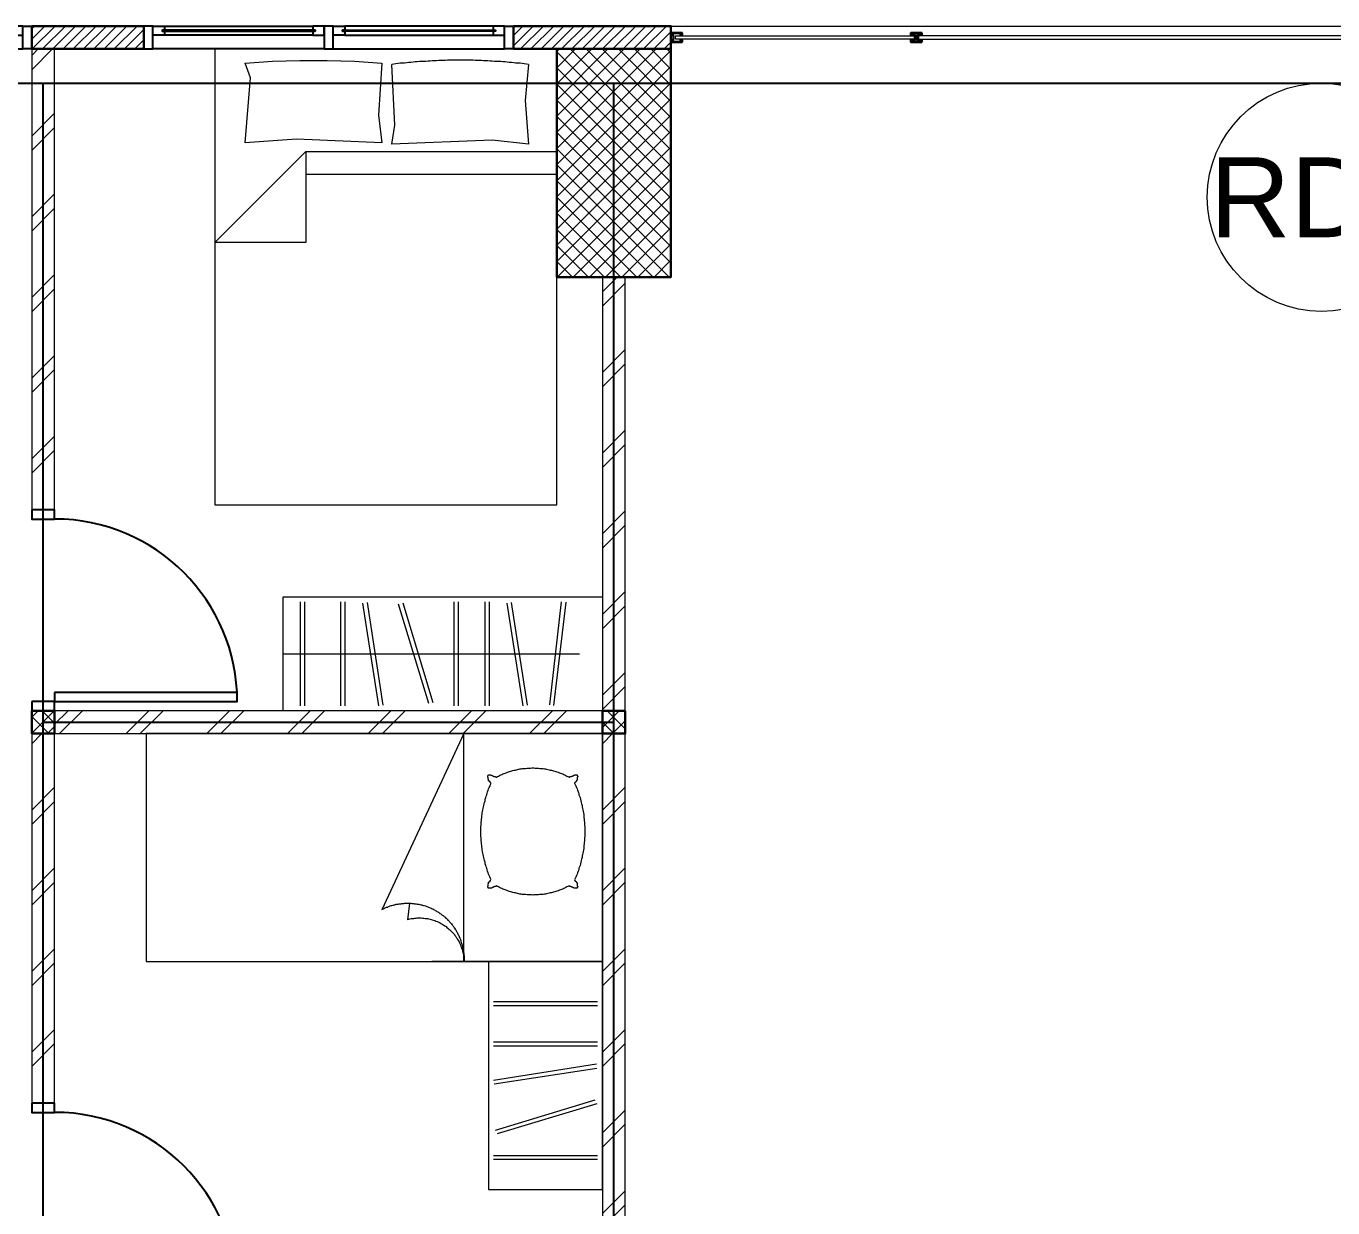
# Model space of a CAD drawing. Header units: millimetres. Extents: x -108 to 351, y -17 to 192.
# Drawn here: x 16.03 to 21.75, y 8.17 to 13.35 of the extents above; entities that cross this region are included whole.
import ezdxf
from ezdxf.enums import TextEntityAlignment as Align

# ---------------------------------------------------------------- set-up
doc = ezdxf.new("R2010")
doc.units = ezdxf.units.MM
for name, color, linetype, lineweight in [('ars', 11, 'Continuous', 0), ('KOL', 1, 'Continuous', 30), ('KOLOM', 4, 'Continuous', 9), ('lan', 7, 'Continuous', 15), ('NOT', 7, 'Continuous', 20), ('tem', 5, 'Continuous', 20)]:
    doc.layers.add(name, color=color, linetype=linetype, lineweight=lineweight)
doc.layers.add('as', color=1, linetype='Continuous', plot=False)
doc.layers.add('Kusen', color=30, linetype='Continuous')
doc.styles.add('S', font='simplex', dxfattribs={"width": 0.75})
doc.styles.get("Standard").update_dxf_attribs({"font": 'arial.ttf'})
pattern_1 = [(45, (0, 0), (-0.1767767, 0.1767767), []), (45, (0.0625, 0), (-0.1767767, 0.1767767), [])]

# ---------------------------------------------------------------- blocks, each defined once
blk = doc.blocks.new('k2')
at = {"layer": 'ars'}
h = blk.add_hatch(dxfattribs=at)
h.set_pattern_fill('_USER', color=256, scale=0.05, angle=45, double=1, pattern_type=0)
h.set_pattern_definition([(45, (0, -5), (-0.03535534, 0.03535534), []), (135, (0, -5), (-0.03535534, -0.03535534), [])])
h.paths.add_polyline_path([(-0.25, -0.5), (0.25, -0.5), (0.25, 0.5), (-0.25, 0.5)])
at = {"layer": 'KOL'}
blk.add_lwpolyline([(-0.25, -0.5), (0.25, -0.5), (0.25, 0.5), (-0.25, 0.5)], close=True, dxfattribs=at)
blk = doc.blocks.new('BED1')
at = {"color": 0, "linetype": 'Continuous'}
for points in [[(1.9976, 0), (1.9976, 1.4976), (0, 1.4976), (0, 0), (1.9976, 0)], [(1.5484, 1.0993), (1.1489, 1.0993), (1.1489, 1.4976), (1.5484, 1.0993)], [(1.9346, 1.3656), (1.9443, 1.2458), (1.9467, 1.1259), (1.9467, 1.0061), (1.9443, 0.8862), (1.9346, 0.7663), (1.707, 0.7809), (1.586, 0.7663), (1.6017, 1.1404), (1.586, 1.3656), (1.8717, 1.3426), (1.9346, 1.3656)], [(1.4492, 1.0993), (1.4492, 0)], [(1.5484, 1.0993), (1.5484, 0)], [(1.9298, 0.1235), (1.7724, 0.138), (1.5799, 0.1235), (1.5981, 0.2833), (1.5799, 0.7228), (1.6634, 0.7094), (1.9298, 0.7228)], [(1.9298, 0.1235), (1.931, 0.1332), (1.9322, 0.1429), (1.9334, 0.1513), (1.9346, 0.161), (1.9346, 0.1707), (1.9358, 0.1804), (1.937, 0.1889), (1.9383, 0.1985), (1.9383, 0.2082), (1.9395, 0.2179), (1.9407, 0.2264), (1.9407, 0.2361), (1.9419, 0.2458), (1.9419, 0.2542), (1.9431, 0.2639), (1.9431, 0.2736), (1.9443, 0.2833), (1.9443, 0.2918), (1.9455, 0.3015), (1.9455, 0.3111), (1.9455, 0.3208), (1.9467, 0.3293), (1.9467, 0.339), (1.9467, 0.3487), (1.9467, 0.3584), (1.9479, 0.3668), (1.9479, 0.3765), (1.9479, 0.3862), (1.9479, 0.3959), (1.9479, 0.4044), (1.9479, 0.414), (1.9479, 0.4237), (1.9479, 0.4334), (1.9479, 0.4419), (1.9479, 0.4516), (1.9479, 0.4613), (1.9479, 0.4709), (1.9479, 0.4794), (1.9467, 0.4891), (1.9467, 0.4988), (1.9467, 0.5085), (1.9467, 0.5169), (1.9455, 0.5266), (1.9455, 0.5363), (1.9455, 0.546), (1.9443, 0.5545), (1.9443, 0.5642), (1.9431, 0.5738), (1.9431, 0.5835), (1.9419, 0.592), (1.9419, 0.6017), (1.9407, 0.6114), (1.9407, 0.6199), (1.9395, 0.6295), (1.9383, 0.6392), (1.9383, 0.6489), (1.937, 0.6574), (1.9358, 0.6671), (1.9346, 0.6768), (1.9346, 0.6864), (1.9334, 0.6949), (1.9322, 0.7046), (1.931, 0.7143), (1.9298, 0.7228)]]:
    blk.add_lwpolyline(points, dxfattribs=at)
blk = doc.blocks.new('LEMARI1')
for points in [[(0.6998, 0.4988), (-0.6998, 0.4988)], [(-0.6998, 0), (0.6998, 0), (0.6998, 0.4988), (-0.6998, 0.4988), (-0.6998, 0)], [(-0.5387, 0.4758), (-0.4855, 0.023)], [(-0.4685, 0.0254), (-0.5206, 0.477)], [(-0.3002, 0.4746), (-0.3705, 0.0242)], [(-0.3523, 0.0218), (-0.2821, 0.4709)], [(-0.2034, 0.477), (-0.2034, 0.0218)], [(-0.1852, 0.0218), (-0.1852, 0.477)], [(-0.0678, 0.477), (-0.0678, 0.0218)], [(-0.0496, 0.0218), (-0.0496, 0.477)], [(0.1755, 0.4722), (0.0436, 0.0363)], [(0.0605, 0.0315), (0.1937, 0.4673)], [(0.3317, 0.4746), (0.2627, 0.0242)], [(0.2797, 0.0218), (0.3499, 0.4709)], [(0.4286, 0.477), (0.4286, 0.0218)], [(0.4467, 0.0218), (0.4467, 0.477)], [(0.6053, 0.477), (0.6053, 0.0218)], [(0.6235, 0.0218), (0.6235, 0.477)], [(0.6998, 0.2494), (-0.5993, 0.2494)]]:
    blk.add_lwpolyline(points)
blk = doc.blocks.new('T. J1')
at = {"layer": 'Kusen'}
for p, q in [((-0.7188, 0.1), (-0.0688, 0.1)), ((-0.0688, 0.06), (-0.7188, 0.06)), ((0.7212, 0.1), (0.0712, 0.1)), ((0.0712, 0.06), (0.7212, 0.06)), ((-0.0188, 0), (-0.7688, 0)), ((0.0212, 0), (0.7712, 0))]:
    blk.add_line(p, q, dxfattribs=at)
for points in [[(-0.8088, 0), (-0.7688, 0), (-0.7688, 0.1), (-0.8088, 0.1)], [(-0.0188, 0), (0.0212, 0), (0.0212, 0.1), (-0.0188, 0.1)], [(0.8112, 0), (0.7712, 0), (0.7712, 0.1), (0.8112, 0.1)]]:
    blk.add_lwpolyline(points, close=True, dxfattribs=at)
for points in [[(-0.7188, 0.0775), (-0.7188, 0.06), (-0.7688, 0.06), (-0.7688, 0.1), (-0.7188, 0.1), (-0.7188, 0.0825), (-0.7288, 0.0825), (-0.7288, 0.0775), (-0.7188, 0.0775)], [(-0.0688, 0.0775), (-0.0688, 0.06), (-0.0188, 0.06), (-0.0188, 0.1), (-0.0688, 0.1), (-0.0688, 0.0825), (-0.0588, 0.0825), (-0.0588, 0.0775), (-0.0688, 0.0775)], [(0.0712, 0.0775), (0.0712, 0.06), (0.0212, 0.06), (0.0212, 0.1), (0.0712, 0.1), (0.0712, 0.0825), (0.0612, 0.0825), (0.0612, 0.0775), (0.0712, 0.0775)], [(0.7212, 0.0775), (0.7212, 0.06), (0.7712, 0.06), (0.7712, 0.1), (0.7212, 0.1), (0.7212, 0.0825), (0.7312, 0.0825), (0.7312, 0.0775), (0.7212, 0.0775)]]:
    blk.add_lwpolyline(points, dxfattribs=at)
at = {"layer": 'Kusen', "color": 141}
for points in [[(-0.7288, 0.0775), (-0.0588, 0.0775), (-0.0588, 0.0825), (-0.7288, 0.0825)], [(0.7312, 0.0775), (0.0612, 0.0775), (0.0612, 0.0825), (0.7312, 0.0825)]]:
    blk.add_lwpolyline(points, close=True, dxfattribs=at)
blk = doc.blocks.new('K 10.10')
at = {"layer": 'ars'}
h = blk.add_hatch(dxfattribs=at)
h.set_pattern_fill('_USER', color=256, scale=0.05, angle=45, double=1, pattern_type=0)
h.set_pattern_definition([(45, (0, 0), (-0.035355339, 0.035355339), []), (135, (0, 0), (-0.035355339, -0.035355339), [])])
h.paths.add_polyline_path([(1560.5383, 1380.4069), (1560.6383, 1380.4069), (1560.6383, 1380.5069), (1560.5383, 1380.5069)])
at = {"layer": 'KOL'}
blk.add_lwpolyline([(1560.5383, 1380.4069), (1560.6383, 1380.4069), (1560.6383, 1380.5069), (1560.5383, 1380.5069)], close=True, dxfattribs=at)
blk = doc.blocks.new('P.80')
at = {"layer": 'Kusen'}
for points in [[(-69.8094, -74.8368), (-69.7694, -74.8368), (-69.7694, -74.0368), (-69.8094, -74.0368)], [(-70.6094, -74.9368), (-70.5694, -74.9368), (-70.5694, -74.8368), (-70.6094, -74.8368)], [(-69.7694, -74.9368), (-69.7294, -74.9368), (-69.7294, -74.8368), (-69.7694, -74.8368)]]:
    blk.add_lwpolyline(points, close=True, dxfattribs=at)
blk.add_arc((-69.7694, -74.8368), 0.8, 90, 180, dxfattribs=at)
blk = doc.blocks.new('lt dasar')
at = {"layer": 'ars'}
h = blk.add_hatch(dxfattribs=at)
h.set_pattern_fill('ANSI31', color=256, scale=0.01, style=0)
h.set_pattern_definition([(45, (0.740676, 13.25), (-0.02245064, 0.02245064), [])])
h.paths.add_polyline_path([(16.05, 13.25), (16.5407, 13.25), (16.5407, 13.35), (16.05, 13.35)])
h = blk.add_hatch(dxfattribs=at)
h.set_pattern_fill('ANSI31', color=256, scale=0.01, style=0)
h.set_pattern_definition([(45, (3.239325, 13.249996), (-0.02245064, 0.02245064), [])])
h.paths.add_polyline_path([(18.1607, 13.25), (18.85, 13.25), (18.85, 13.35), (18.1607, 13.35)])
h = blk.add_hatch(dxfattribs=at)
h.set_pattern_fill('TEMBOK', color=256, scale=0.25)
h.set_pattern_definition(pattern_1)
h.paths.add_polyline_path([(16.15, 11.23), (16.05, 11.23), (16.05, 13.25), (16.15, 13.25)])
h = blk.add_hatch(dxfattribs=at)
h.set_pattern_fill('TEMBOK', color=256, scale=0.25)
h.set_pattern_definition(pattern_1)
h.paths.add_polyline_path([(18.65, 10.35), (18.55, 10.35), (18.55, 12.25), (18.65, 12.25)])
h = blk.add_hatch(dxfattribs=at)
h.set_pattern_fill('TEMBOK', color=256, scale=0.25)
h.set_pattern_definition([(225, (24.75, 16), (0.1767767, -0.1767767), []), (225, (24.6875, 16), (0.1767767, -0.1767767), [])])
h.paths.add_polyline_path([(16.15, 10.35), (16.15, 10.25), (18.55, 10.25), (18.55, 10.35)])
h = blk.add_hatch(dxfattribs=at)
h.set_pattern_fill('TEMBOK', color=256, scale=0.25)
h.set_pattern_definition([(45, (-9e-14, -2.6), (-0.1767767, 0.1767767), []), (45, (0.0625, -2.6), (-0.1767767, 0.1767767), [])])
h.paths.add_polyline_path([(16.15, 8.63), (16.05, 8.63), (16.05, 10.25), (16.15, 10.25)])
h = blk.add_hatch(dxfattribs=at)
h.set_pattern_fill('TEMBOK', color=256, scale=0.25)
h.set_pattern_definition([(45, (2.5, -2.6), (-0.1767767, 0.1767767), []), (45, (2.5625, -2.6), (-0.1767767, 0.1767767), [])])
h.paths.add_polyline_path([(18.65, 7.75), (18.55, 7.75), (18.55, 10.25), (18.65, 10.25)])
for p, q in [((18.3006, 9.2512), (17.8018, 9.2512)), ((18.5282, 9.0575), (18.073, 9.0575)), ((18.073, 8.8989), (18.5282, 8.8989)), ((18.5282, 8.8808), (18.073, 8.8808)), ((18.073, 8.7318), (18.5234, 8.8021)), ((18.5258, 8.7827), (18.0754, 8.7137)), ((18.0815, 8.5127), (18.5185, 8.6447)), ((18.5246, 8.6277), (18.0887, 8.4958)), ((18.073, 8.4013), (18.5282, 8.4013)), ((18.5282, 8.3832), (18.073, 8.3832))]:
    blk.add_line(p, q, dxfattribs=at)
for points in [[(19.915, 13.2925), (18.87, 13.2925), (18.87, 13.3075), (19.915, 13.3075)], [(22.215, 13.3075), (19.935, 13.3075), (19.935, 13.2925), (22.215, 13.2925)], [(18.55, 9.2512), (18.55, 10.25), (16.5512, 10.25), (16.5512, 9.2512)], [(18.0512, 8.2524), (18.55, 8.2524), (18.55, 9.2512), (18.0512, 9.2512)]]:
    blk.add_lwpolyline(points, close=True, dxfattribs=at)
for points in [[(17.9423, 10.25), (17.5827, 9.4776)], [(17.9423, 9.2512), (17.9423, 10.25)], [(18.0851, 10.0587), (18.09, 10.0611), (18.0948, 10.0636), (18.0996, 10.066), (18.1045, 10.0684), (18.1093, 10.0708), (18.1142, 10.0732), (18.119, 10.0745), (18.1238, 10.0769), (18.1287, 10.0781), (18.1335, 10.0805), (18.1384, 10.0817), (18.1432, 10.0841), (18.1481, 10.0854), (18.1529, 10.0866), (18.1577, 10.0878), (18.1638, 10.089), (18.1686, 10.0902), (18.1735, 10.0914), (18.1783, 10.0926), (18.1832, 10.0938), (18.188, 10.095), (18.1941, 10.095), (18.1989, 10.0962), (18.2038, 10.0962), (18.2086, 10.0975), (18.2134, 10.0975), (18.2195, 10.0987), (18.2243, 10.0987), (18.2292, 10.0987), (18.234, 10.0987), (18.2401, 10.0999), (18.2449, 10.0999), (18.2498, 10.0999), (18.2546, 10.0987), (18.2594, 10.0987), (18.2655, 10.0987), (18.2703, 10.0987), (18.2752, 10.0975), (18.28, 10.0975), (18.2861, 10.0962), (18.2909, 10.0962), (18.2958, 10.095), (18.3006, 10.095), (18.3054, 10.0938), (18.3103, 10.0926), (18.3163, 10.0914), (18.3212, 10.0902), (18.326, 10.089), (18.3309, 10.0878), (18.3357, 10.0866), (18.3406, 10.0854), (18.3454, 10.0841), (18.3502, 10.0817), (18.3563, 10.0805), (18.3611, 10.0781), (18.366, 10.0769), (18.3708, 10.0745), (18.3757, 10.0732), (18.3805, 10.0708), (18.3841, 10.0684), (18.389, 10.066), (18.3938, 10.0636), (18.3987, 10.0611), (18.4035, 10.0587)], [(18.0621, 9.6084), (18.0597, 9.6144), (18.0561, 9.6217), (18.0536, 9.6277), (18.0512, 9.6338), (18.0488, 9.6398), (18.0464, 9.6471), (18.0452, 9.6531), (18.0427, 9.6604), (18.0403, 9.6665), (18.0391, 9.6725), (18.0367, 9.6798), (18.0355, 9.6858), (18.0331, 9.6931), (18.0318, 9.6992), (18.0306, 9.7064), (18.0282, 9.7125), (18.027, 9.7197), (18.0258, 9.7258), (18.0246, 9.7331), (18.0234, 9.7391), (18.0234, 9.7464), (18.0222, 9.7536), (18.0209, 9.7597), (18.0197, 9.7669), (18.0197, 9.773), (18.0185, 9.7803), (18.0185, 9.7875), (18.0185, 9.7936), (18.0173, 9.8008), (18.0173, 9.8069), (18.0173, 9.8142), (18.0173, 9.8214), (18.0173, 9.8275), (18.0173, 9.8347), (18.0173, 9.8408), (18.0185, 9.8481), (18.0185, 9.8553), (18.0185, 9.8614), (18.0197, 9.8686), (18.0197, 9.8747), (18.0209, 9.882), (18.0222, 9.8892), (18.0234, 9.8953), (18.0234, 9.9025), (18.0246, 9.9086), (18.0258, 9.9159), (18.027, 9.9219), (18.0282, 9.9292), (18.0306, 9.9352), (18.0318, 9.9425), (18.0331, 9.9485), (18.0355, 9.9558), (18.0367, 9.9619), (18.0391, 9.9691), (18.0403, 9.9752), (18.0427, 9.9812), (18.0452, 9.9885), (18.0464, 9.9946), (18.0488, 10.0018), (18.0512, 10.0079), (18.0536, 10.0139), (18.0573, 10.0212), (18.0597, 10.0272), (18.0621, 10.0333)], [(18.0609, 10.0345), (18.0597, 10.0345), (18.0597, 10.0345), (18.0597, 10.0345), (18.0597, 10.0357), (18.0585, 10.0357), (18.0585, 10.0369), (18.0573, 10.0369), (18.0573, 10.0393), (18.0561, 10.0393), (18.0561, 10.0406), (18.0536, 10.0406), (18.0536, 10.043), (18.0512, 10.043), (18.0512, 10.0466), (18.0512, 10.0466), (18.0512, 10.0478), (18.05, 10.0478), (18.05, 10.0502), (18.0488, 10.0502), (18.0488, 10.0587), (18.0476, 10.0587), (18.0476, 10.0599), (18.0476, 10.0599), (18.0476, 10.0636), (18.0476, 10.0636), (18.0476, 10.0648), (18.0488, 10.0648), (18.0488, 10.0672), (18.05, 10.0672), (18.05, 10.0684), (18.0512, 10.0684), (18.0512, 10.0684), (18.0585, 10.0684), (18.0585, 10.0684), (18.0609, 10.0684), (18.0609, 10.0672), (18.0657, 10.0672), (18.0657, 10.066), (18.0682, 10.066), (18.0682, 10.0648), (18.0694, 10.0648), (18.0694, 10.0648), (18.0718, 10.0648), (18.0718, 10.0636), (18.0742, 10.0636), (18.0742, 10.0623), (18.0766, 10.0623), (18.0766, 10.0623), (18.0791, 10.0623), (18.0791, 10.0611), (18.0815, 10.0611), (18.0815, 10.0599), (18.0839, 10.0599), (18.0839, 10.0587), (18.0851, 10.0587), (18.0851, 10.0587)], [(18.0609, 10.0333), (18.0609, 10.0345)], [(18.4035, 10.0587), (18.4035, 10.0587), (18.4059, 10.0587), (18.4059, 10.0599), (18.4071, 10.0599), (18.4071, 10.0611), (18.4084, 10.0611), (18.4084, 10.0623), (18.412, 10.0623), (18.412, 10.0623), (18.4144, 10.0623), (18.4144, 10.0636), (18.418, 10.0636), (18.418, 10.0648), (18.4192, 10.0648), (18.4192, 10.0648), (18.4217, 10.0648), (18.4217, 10.066), (18.4241, 10.066), (18.4241, 10.0672), (18.4277, 10.0672), (18.4277, 10.0684), (18.4301, 10.0684), (18.4301, 10.0684), (18.4374, 10.0684), (18.4374, 10.0684), (18.4398, 10.0684), (18.4398, 10.0672), (18.4398, 10.0672), (18.4398, 10.0648), (18.441, 10.0648), (18.441, 10.0636), (18.4423, 10.0636), (18.4423, 10.0599), (18.441, 10.0599), (18.441, 10.0587), (18.4398, 10.0587), (18.4398, 10.0502), (18.4398, 10.0502), (18.4398, 10.0478), (18.4386, 10.0478), (18.4386, 10.0466), (18.4374, 10.0466), (18.4374, 10.043), (18.435, 10.043), (18.435, 10.0406), (18.4338, 10.0406), (18.4338, 10.0393), (18.4326, 10.0393), (18.4326, 10.0369), (18.4301, 10.0369), (18.4301, 10.0357), (18.4289, 10.0357), (18.4289, 10.0345), (18.4277, 10.0345), (18.4277, 10.0345), (18.4277, 10.0345), (18.4277, 10.0333)], [(18.4277, 10.0333), (18.4301, 10.0272), (18.4338, 10.0212), (18.4362, 10.0139), (18.4386, 10.0079), (18.441, 10.0018), (18.4435, 9.9946), (18.4459, 9.9885), (18.4471, 9.9812), (18.4495, 9.9752), (18.4519, 9.9691), (18.4531, 9.9619), (18.4556, 9.9558), (18.4568, 9.9485), (18.458, 9.9425), (18.4604, 9.9352), (18.4616, 9.9292), (18.4628, 9.9219), (18.464, 9.9159), (18.4653, 9.9086), (18.4665, 9.9025), (18.4677, 9.8953), (18.4677, 9.888), (18.4689, 9.882), (18.4701, 9.8747), (18.4701, 9.8686), (18.4713, 9.8614), (18.4713, 9.8553), (18.4713, 9.8481), (18.4725, 9.8408), (18.4725, 9.8347), (18.4725, 9.8275), (18.4725, 9.8214), (18.4725, 9.8142), (18.4725, 9.8069), (18.4725, 9.8008), (18.4713, 9.7936), (18.4713, 9.7875), (18.4713, 9.7803), (18.4701, 9.773), (18.4701, 9.7669), (18.4689, 9.7597), (18.4677, 9.7536), (18.4677, 9.7464), (18.4665, 9.7391), (18.4653, 9.7331), (18.464, 9.7258), (18.4628, 9.7197), (18.4616, 9.7125), (18.4604, 9.7064), (18.458, 9.6992), (18.4568, 9.6931), (18.4556, 9.6858), (18.4531, 9.6798), (18.4519, 9.6725), (18.4495, 9.6665), (18.4471, 9.6604), (18.4459, 9.6531), (18.4435, 9.6471), (18.441, 9.6398), (18.4386, 9.6338), (18.4362, 9.6277), (18.4338, 9.6205), (18.4301, 9.6144), (18.4277, 9.6084)], [(18.0851, 9.5829), (18.0851, 9.5817), (18.0839, 9.5817), (18.0839, 9.5805), (18.0815, 9.5805), (18.0815, 9.5793), (18.0791, 9.5793), (18.0791, 9.5793), (18.0766, 9.5793), (18.0766, 9.5781), (18.0742, 9.5781), (18.0742, 9.5769), (18.0718, 9.5769), (18.0718, 9.5769), (18.0694, 9.5769), (18.0694, 9.5757), (18.0682, 9.5757), (18.0682, 9.5745), (18.0657, 9.5745), (18.0657, 9.5732), (18.0609, 9.5732), (18.0609, 9.5732), (18.0585, 9.5732), (18.0585, 9.572), (18.0512, 9.572), (18.0512, 9.5732), (18.05, 9.5732), (18.05, 9.5732), (18.0488, 9.5732), (18.0488, 9.5769), (18.0476, 9.5769), (18.0476, 9.5769), (18.0476, 9.5769), (18.0476, 9.5805), (18.0476, 9.5805), (18.0476, 9.5817), (18.0488, 9.5817), (18.0488, 9.5914), (18.05, 9.5914), (18.05, 9.5926), (18.0512, 9.5926), (18.0512, 9.595), (18.0512, 9.595), (18.0512, 9.5987), (18.0536, 9.5987), (18.0536, 9.6011), (18.0561, 9.6011), (18.0561, 9.6011), (18.0573, 9.6011), (18.0573, 9.6035), (18.0585, 9.6035), (18.0585, 9.6059), (18.0597, 9.6059), (18.0597, 9.6059), (18.0597, 9.6071), (18.0609, 9.6071), (18.0609, 9.6071)], [(18.4035, 9.5829), (18.3987, 9.5805), (18.3938, 9.5781), (18.389, 9.5757), (18.3841, 9.5732), (18.3805, 9.5708), (18.3757, 9.5684), (18.3708, 9.5672), (18.366, 9.5648), (18.3611, 9.5636), (18.3563, 9.5611), (18.3502, 9.5599), (18.3454, 9.5575), (18.3406, 9.5563), (18.3357, 9.5551), (18.3309, 9.5539), (18.326, 9.5527), (18.3212, 9.5515), (18.3163, 9.5502), (18.3103, 9.549), (18.3054, 9.5478), (18.3006, 9.5466), (18.2958, 9.5466), (18.2909, 9.5454), (18.2861, 9.5454), (18.28, 9.5442), (18.2752, 9.5442), (18.2703, 9.543), (18.2655, 9.543), (18.2594, 9.543), (18.2546, 9.543), (18.2498, 9.543), (18.2449, 9.5418), (18.2389, 9.543), (18.234, 9.543), (18.2292, 9.543), (18.2243, 9.543), (18.2195, 9.543), (18.2134, 9.5442), (18.2086, 9.5442), (18.2038, 9.5454), (18.1989, 9.5454), (18.1941, 9.5466), (18.188, 9.5466), (18.1832, 9.5478), (18.1783, 9.549), (18.1735, 9.5502), (18.1686, 9.5515), (18.1638, 9.5527), (18.1577, 9.5539), (18.1529, 9.5551), (18.1481, 9.5563), (18.1432, 9.5575), (18.1384, 9.5599), (18.1335, 9.5611), (18.1287, 9.5636), (18.1238, 9.5648), (18.119, 9.5672), (18.1142, 9.5684), (18.1093, 9.5708), (18.1045, 9.5732), (18.0996, 9.5757), (18.0948, 9.5781), (18.09, 9.5805), (18.0851, 9.5829)], [(18.4277, 9.6071), (18.4277, 9.6071), (18.4277, 9.6071), (18.4277, 9.6059), (18.4289, 9.6059), (18.4301, 9.6059), (18.4301, 9.6035), (18.4326, 9.6035), (18.4326, 9.6011), (18.4338, 9.6011), (18.4338, 9.6011), (18.435, 9.6011), (18.435, 9.5987), (18.4374, 9.5987), (18.4374, 9.595), (18.4386, 9.595), (18.4386, 9.5926), (18.4398, 9.5926), (18.4398, 9.5914), (18.4398, 9.5914), (18.4398, 9.5817), (18.441, 9.5817), (18.441, 9.5805), (18.4423, 9.5805), (18.4423, 9.5769), (18.441, 9.5769), (18.441, 9.5769), (18.4398, 9.5769), (18.4398, 9.5732), (18.4398, 9.5732), (18.4398, 9.5732), (18.4374, 9.5732), (18.4374, 9.572), (18.4301, 9.572), (18.4301, 9.5732), (18.4277, 9.5732), (18.4277, 9.5732), (18.4241, 9.5732), (18.4241, 9.5745), (18.4217, 9.5745), (18.4217, 9.5757), (18.4192, 9.5757), (18.4192, 9.5769), (18.418, 9.5769), (18.418, 9.5769), (18.4144, 9.5769), (18.4144, 9.5781), (18.412, 9.5781), (18.412, 9.5793), (18.4084, 9.5793), (18.4084, 9.5793), (18.4071, 9.5793), (18.4071, 9.5805), (18.4059, 9.5805), (18.4059, 9.5817), (18.4035, 9.5817), (18.4035, 9.5829)], [(17.5827, 9.4788), (17.5863, 9.48), (17.59, 9.4824), (17.5936, 9.4837), (17.5972, 9.4861), (17.6008, 9.4873), (17.6045, 9.4885), (17.6093, 9.4897), (17.613, 9.4921), (17.6166, 9.4933), (17.6202, 9.4946), (17.6238, 9.4958), (17.6275, 9.497), (17.6323, 9.4982), (17.636, 9.4994), (17.6396, 9.4994), (17.6432, 9.5006), (17.6469, 9.5018), (17.6517, 9.5018), (17.6553, 9.503), (17.659, 9.5042), (17.6626, 9.5042), (17.6674, 9.5042), (17.6711, 9.5054), (17.6747, 9.5054), (17.6795, 9.5054), (17.6832, 9.5067), (17.6868, 9.5067), (17.6904, 9.5067), (17.6953, 9.5067), (17.6989, 9.5067), (17.7025, 9.5067), (17.7074, 9.5067), (17.711, 9.5067), (17.7146, 9.5054), (17.7183, 9.5054), (17.7231, 9.5054), (17.7268, 9.5042), (17.7304, 9.5042), (17.734, 9.5042), (17.7389, 9.503), (17.7425, 9.5018), (17.7461, 9.5018), (17.7498, 9.5006), (17.7546, 9.4994), (17.7582, 9.4994), (17.7619, 9.4982), (17.7655, 9.497), (17.7691, 9.4958), (17.774, 9.4946), (17.7776, 9.4933), (17.7812, 9.4921), (17.7849, 9.4909), (17.7885, 9.4885), (17.7921, 9.4873), (17.7958, 9.4861), (17.7994, 9.4849), (17.803, 9.4824), (17.8067, 9.4812), (17.8103, 9.4788), (17.8139, 9.4776), (17.8176, 9.4752), (17.8212, 9.4728), (17.8248, 9.4703), (17.8285, 9.4691), (17.8321, 9.4667), (17.8357, 9.4643), (17.8381, 9.4619), (17.8418, 9.4594), (17.8454, 9.457), (17.8478, 9.4546), (17.8515, 9.4522), (17.8551, 9.4498), (17.8575, 9.4473), (17.8611, 9.4449), (17.8636, 9.4413), (17.8672, 9.4389), (17.8696, 9.4364), (17.872, 9.4328), (17.8757, 9.4304), (17.8781, 9.428), (17.8805, 9.4243), (17.8829, 9.4219), (17.8866, 9.4183), (17.889, 9.4159), (17.8914, 9.4122), (17.8938, 9.4086), (17.8962, 9.4062), (17.8987, 9.4025), (17.8999, 9.3989), (17.9023, 9.3965), (17.9047, 9.3929), (17.9071, 9.3892), (17.9096, 9.3856), (17.9108, 9.382), (17.9132, 9.3795), (17.9144, 9.3759), (17.9168, 9.3723), (17.918, 9.3686), (17.9205, 9.365), (17.9217, 9.3614), (17.9229, 9.3577), (17.9253, 9.3541), (17.9265, 9.3505), (17.9277, 9.3469), (17.9289, 9.3432), (17.9301, 9.3396), (17.9314, 9.3347), (17.9326, 9.3311), (17.9338, 9.3275), (17.935, 9.3238), (17.9362, 9.3202), (17.9374, 9.3154), (17.9374, 9.3117), (17.9386, 9.3081), (17.9398, 9.3045), (17.9398, 9.2996), (17.941, 9.296), (17.941, 9.2924), (17.9423, 9.2887), (17.9423, 9.2839), (17.9423, 9.2803), (17.9435, 9.2766), (17.9435, 9.2718), (17.9435, 9.2682), (17.9435, 9.2633), (17.9435, 9.2597), (17.9435, 9.2561), (17.9435, 9.2512)], [(17.705, 9.5067), (17.6953, 9.434)], [(17.6953, 9.4352), (17.7013, 9.4364), (17.7062, 9.4377), (17.7122, 9.4389), (17.7171, 9.4401), (17.7231, 9.4401), (17.728, 9.4413), (17.734, 9.4413), (17.7389, 9.4425), (17.7449, 9.4425), (17.751, 9.4425), (17.7558, 9.4425), (17.7619, 9.4413), (17.7667, 9.4413), (17.7728, 9.4401), (17.7776, 9.4401), (17.7837, 9.4389), (17.7885, 9.4377), (17.7946, 9.4364), (17.7994, 9.4352), (17.8042, 9.434), (17.8103, 9.4316), (17.8151, 9.4304), (17.82, 9.428), (17.826, 9.4268), (17.8309, 9.4243), (17.8357, 9.4219), (17.8406, 9.4195), (17.8454, 9.4159), (17.8502, 9.4134), (17.8551, 9.411), (17.8599, 9.4074), (17.8648, 9.4038), (17.8684, 9.4001), (17.8732, 9.3965), (17.8769, 9.3929), (17.8817, 9.3892), (17.8854, 9.3856), (17.889, 9.382), (17.8938, 9.3771), (17.8975, 9.3735), (17.9011, 9.3699), (17.9035, 9.365), (17.9071, 9.3602), (17.9108, 9.3553), (17.9132, 9.3517), (17.9156, 9.3469), (17.9192, 9.342), (17.9217, 9.3372), (17.9241, 9.3323), (17.9265, 9.3275), (17.9289, 9.3214), (17.9301, 9.3166), (17.9326, 9.3117), (17.9338, 9.3069), (17.9362, 9.3008), (17.9374, 9.296), (17.9386, 9.29), (17.9398, 9.2851), (17.941, 9.2791), (17.941, 9.2742), (17.9423, 9.2682), (17.9423, 9.2633), (17.9435, 9.2573), (17.9435, 9.2512)], [(18.073, 9.0757), (18.5282, 9.0757)]]:
    blk.add_lwpolyline(points, dxfattribs=at)
at = {"layer": 'as'}
for p, q in [((0, 13.1), (74.4, 13.1)), ((16.1, 7.7), (16.1, 13.1)), ((18.6, 0), (18.6, 13.1)), ((16.1, 10.3), (18.6, 10.3))]:
    blk.add_line(p, q, dxfattribs=at)
at = {"layer": 'KOL'}
for points in [[(16.05, 13.25), (16.5407, 13.25), (16.5407, 13.35), (16.05, 13.35)], [(18.1607, 13.25), (18.85, 13.25), (18.85, 13.35), (18.1607, 13.35)]]:
    blk.add_lwpolyline(points, close=True, dxfattribs=at)
at = {"layer": 'Kusen'}
for points in [[(18.8915, 13.287), (18.8915, 13.2885), (18.8985, 13.2885), (18.8985, 13.2815), (18.8515, 13.2815), (18.8515, 13.2885), (18.8585, 13.2885, 0.414214), (18.8615, 13.2915), (18.8615, 13.3085, 0.414214), (18.8585, 13.3115), (18.8515, 13.3115), (18.8515, 13.3185), (18.8985, 13.3185), (18.8985, 13.3115), (18.8915, 13.3115), (18.8915, 13.313), (18.89, 13.313), (18.89, 13.311, 0.414214), (18.891, 13.31), (18.8985, 13.31, 0.414214), (18.9, 13.3115), (18.9, 13.3185, 0.414214), (18.8985, 13.32), (18.8515, 13.32, 0.414214), (18.85, 13.3185), (18.85, 13.3115, 0.414214), (18.8515, 13.31), (18.8585, 13.31, -0.414214), (18.86, 13.3085), (18.86, 13.2915, -0.414214), (18.8585, 13.29), (18.8515, 13.29, 0.414214), (18.85, 13.2885), (18.85, 13.2815, 0.414214), (18.8515, 13.28), (18.8985, 13.28, 0.414214), (18.9, 13.2815), (18.9, 13.2885, 0.414214), (18.8985, 13.29), (18.891, 13.29, 0.414214), (18.89, 13.289), (18.89, 13.287)], [(19.9, 13.2815, 0.414214), (19.9015, 13.28), (19.9485, 13.28, 0.414214), (19.95, 13.2815), (19.95, 13.2885, 0.414214), (19.9485, 13.29), (19.9315, 13.29, -0.414214), (19.93, 13.2915), (19.93, 13.3085, -0.414214), (19.9315, 13.31), (19.9485, 13.31, 0.414214), (19.95, 13.3115), (19.95, 13.3185, 0.414214), (19.9485, 13.32), (19.9015, 13.32, 0.414214), (19.9, 13.3185), (19.9, 13.3115, 0.414214), (19.9015, 13.31), (19.9185, 13.31, -0.414214), (19.92, 13.3085), (19.92, 13.2915, -0.414214), (19.9185, 13.29), (19.9015, 13.29, 0.414214), (19.9, 13.2885)], [(19.9015, 13.2815), (19.9015, 13.2885), (19.9185, 13.2885, 0.414214), (19.9215, 13.2915), (19.9215, 13.3085, 0.414214), (19.9185, 13.3115), (19.9015, 13.3115), (19.9015, 13.3185), (19.9485, 13.3185), (19.9485, 13.3115), (19.9315, 13.3115, 0.414214), (19.9285, 13.3085), (19.9285, 13.2915, 0.414214), (19.9315, 13.2885), (19.9485, 13.2885), (19.9485, 13.2815)]]:
    blk.add_lwpolyline(points, format="xyb", close=True, dxfattribs=at)
at = {"layer": 'lan'}
blk.add_line((18.85, 13.35), (24.55, 13.35), dxfattribs=at)
at = {"layer": 'tem'}
for points in [[(16.15, 11.23), (16.15, 13.25), (16.05, 13.25), (16.05, 11.23)], [(18.65, 10.35), (18.65, 12.25), (18.55, 12.25), (18.55, 10.35)], [(18.55, 10.35), (16.15, 10.35), (16.15, 10.25), (18.55, 10.25)], [(16.15, 8.63), (16.15, 10.25), (16.05, 10.25), (16.05, 8.63)], [(18.65, 7.75), (18.65, 10.25), (18.55, 10.25), (18.55, 7.75)]]:
    blk.add_lwpolyline(points, close=True, dxfattribs=at)
at = {"layer": 'ars', "rotation": 90}
blk.add_blockref('BED1', (18.35, 11.2524), dxfattribs=at)
at = {"layer": 'ars', "xscale": -1}
blk.add_blockref('LEMARI1', (17.8502, 10.35), dxfattribs=at)
at = {"layer": 'KOL', "rotation": 180}
blk.add_blockref('k2', (18.6, 12.75), dxfattribs=at)
at = {"layer": 'KOLOM', "extrusion": (0, 0, -1), "xscale": -1, "zscale": -1, "rotation": 180}
for p in [(-1576.6883, 1390.7569), (-1579.1883, 1390.7569)]:
    blk.add_blockref('K 10.10', p, dxfattribs=at)
at = {"layer": 'Kusen'}
for p in [(15.2388, 13.25), (17.3495, 13.25)]:
    blk.add_blockref('T. J1', p, dxfattribs=at)
at = {"layer": 'Kusen', "rotation": 269.9999999999999}
for p in [(90.9868, -59.3794), (90.9868, -61.9794)]:
    blk.add_blockref('P.80', p, dxfattribs=at)
blk = doc.blocks.new('NAV')
blk.add_circle((0, -0.4), 0.4)
at = {"style": 'S', "width": 0.75, "flags": 4}
blk.add_attdef('AV', text='', height=0.3, dxfattribs=at).set_placement((0, -0.4), align=Align.MIDDLE)

msp = doc.modelspace()

# ---------------------------------------------------------------- block references
at = {"layer": 'lan'}
msp.add_blockref('lt dasar', (0, 0), dxfattribs=at)
at = {"layer": 'NOT'}
ref = msp.add_blockref('NAV', (21.7, 13.1), dxfattribs=dict(at, xscale=1.25, yscale=1.25, zscale=1.25))
ref.add_attrib('AV', 'RD1', dxfattribs={"layer": '0', "height": 0.35, "flags": 4}).set_placement((21.7, 12.6), align=Align.MIDDLE)

doc.saveas('drawing.dxf')
